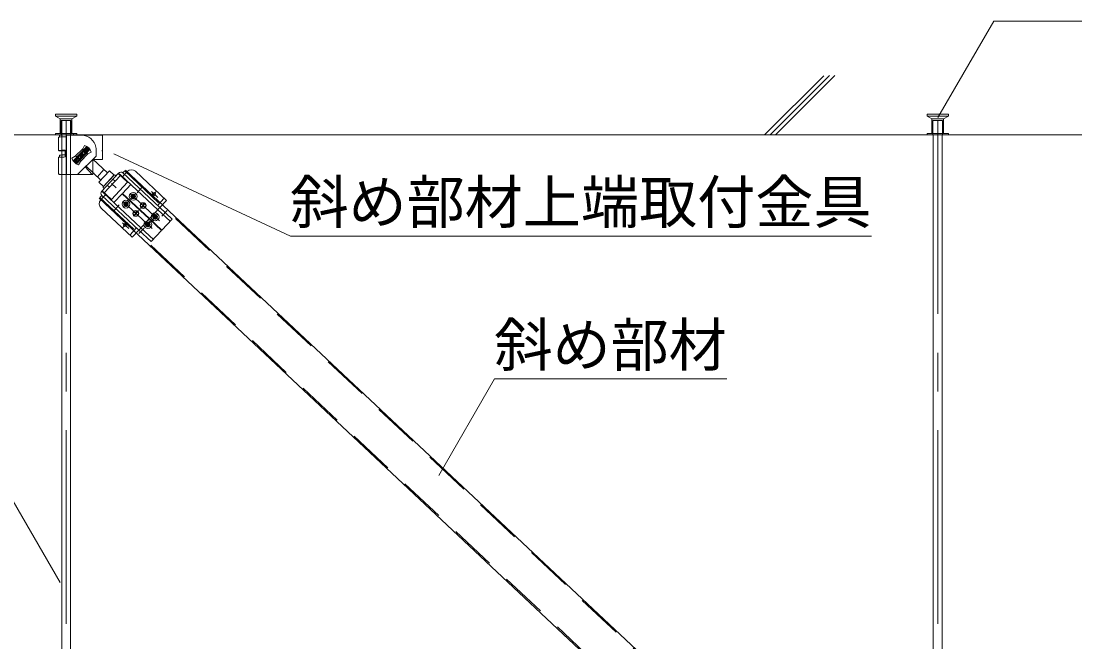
# Model space of a CAD drawing. Units: millimetres at full size, sheet at 1:40; details may follow other scales. Extents: x -7800 to 7800, y -5578 to 5485.
# Drawn here: x -7050 to -5962, y -680 to -39 of the extents above; entities that cross this region are included whole.
import ezdxf
from ezdxf.enums import TextEntityAlignment as Align

# ---------------------------------------------------------------- set-up
doc = ezdxf.new("R2010")
doc.units = ezdxf.units.MM
doc.header["$LTSCALE"] = 40
for name, pattern in [('CHAIN1', [8, 5, -1, 1, -1]), ('DASHED1', [1.8, 1.2, -0.6]), ('DOUBLE_CHAIN1', [8.8, 5, -1, 0.6, -0.6, 0.6, -1])]:
    doc.linetypes.add(name, pattern=pattern)
for name, color, linetype, lineweight in [('2-0_中心線', 4, 'CHAIN1', 9), ('2-1_吊り材', 4, 'Continuous', 9), ('2-6_文字', 7, 'Continuous', 18), ('2-7_金具', 4, 'Continuous', 9), ('2-9_躯体', 4, 'DASHED1', 9), ('2-B_ビス', 3, 'Continuous', 18)]:
    doc.layers.add(name, color=color, linetype=linetype, lineweight=lineweight)
doc.styles.add('ＭＳ ゴシック', font='')
doc.styles.get('ＭＳ ゴシック').set_extended_font_data('MS Gothic')

msp = doc.modelspace()

# ---------------------------------------------------------------- linework, layer by layer
at = {"layer": '2-0_中心線'}
for p, q in [((-7003.59, -141.16), (-7003.59, -1074.97)), ((-6103.63, -141.16), (-6103.63, -1012.39))]:
    msp.add_line(p, q, dxfattribs=at)
at = {"layer": '2-1_吊り材', "color": 3, "lineweight": 18}
for p, q in [((-7008.09, -156.26), (-7008.09, -981.96)), ((-6999.09, -156.26), (-6999.09, -981.96)), ((-6108.13, -156.26), (-6108.13, -978.76)), ((-6099.13, -156.26), (-6099.13, -978.76))]:
    msp.add_line(p, q, dxfattribs=at)
at = {"layer": '2-6_文字'}
for p, q in [((-6103.38, -138.3), (-6045.83, -38.62)), ((-6045.83, -38.62), (-5625.83, -38.62)), ((-6618.84, -508.02), (-6561.29, -408.34)), ((-6561.29, -408.34), (-6321.29, -408.34)), ((-7009.64, -618.58), (-7067.19, -518.9))]:
    msp.add_line(p, q, dxfattribs=at)
msp.add_lwpolyline([(-6171.93, -260.76), (-6771.93, -260.76), (-6954.29, -175.8)], dxfattribs=at)
at = {"layer": '2-7_金具', "linetype": 'DASHED1'}
for p, q in [((-7008.09, -141.26), (-7008.09, -181.26)), ((-6999.09, -141.26), (-6999.09, -181.26))]:
    msp.add_line(p, q, dxfattribs=at)
at = {"layer": '2-9_躯体', "color": 7, "linetype": 'Continuous', "lineweight": 18}
for p, q in [((-6221.12, -95.07), (-6282.31, -156.26)), ((-6215.4, -95), (-6276.66, -156.26)), ((-6209.74, -95), (-6271, -156.26)), ((-7282.6, -156.26), (-4982.07, -156.26))]:
    msp.add_line(p, q, dxfattribs=at)
at = {"layer": '2-9_躯体'}
for p, q in [((-6992.59, -134.76), (-7014.59, -134.76)), ((-6992.59, -136.76), (-7014.59, -136.76)), ((-7009.59, -139.76), (-7009.59, -154.76)), ((-6997.59, -139.76), (-7009.59, -139.76)), ((-7008.59, -141.26), (-7008.59, -156.26)), ((-7008.59, -141.26), (-7008.09, -141.26)), ((-6998.59, -141.26), (-7008.09, -141.26)), ((-6998.59, -141.26), (-6998.59, -156.26)), ((-6092.63, -134.76), (-6114.63, -134.76)), ((-6092.63, -136.76), (-6114.63, -136.76)), ((-6109.63, -139.76), (-6109.63, -154.76)), ((-6097.63, -139.76), (-6109.63, -139.76)), ((-6108.63, -141.26), (-6108.63, -156.26)), ((-6108.63, -141.26), (-6108.13, -141.26)), ((-6098.63, -141.26), (-6108.13, -141.26)), ((-6098.63, -141.26), (-6098.63, -156.26)), ((-6097.63, -139.76), (-6097.63, -154.76)), ((-7014.59, -154.76), (-7014.59, -156.26)), ((-6992.59, -154.76), (-7014.59, -154.76)), ((-6996.05, -154.76), (-6996.05, -156.26)), ((-6992.59, -154.76), (-6992.59, -156.26)), ((-6114.63, -154.76), (-6114.63, -156.26)), ((-6092.63, -154.76), (-6114.63, -154.76)), ((-6092.63, -156.26), (-6114.63, -156.26)), ((-6096.63, -156.26), (-6110.63, -156.26)), ((-6092.63, -154.76), (-6092.63, -156.26))]:
    msp.add_line(p, q, dxfattribs=at)
for points in [[(-7014.59, -134.76), (-7014.59, -136.76), (-7009.59, -139.76)], [(-6992.59, -134.76), (-6992.59, -136.76), (-6997.59, -139.76), (-6997.59, -154.76)], [(-6114.63, -134.76), (-6114.63, -136.76), (-6109.63, -139.76)], [(-6092.63, -134.76), (-6092.63, -136.76), (-6097.63, -139.76)]]:
    msp.add_lwpolyline(points, dxfattribs=at)
at = {"layer": '2-B_ビス', "color": 4, "linetype": 'CHAIN1', "lineweight": 9}
msp.add_line((-7003.59, -141.16), (-7003.59, -1074.97), dxfattribs=at)
at = {"layer": '2-B_ビス'}
for p, q in [((-7011.29, -158.57), (-7011.29, -172.38)), ((-7010.29, -156.57), (-7010.29, -158.4)), ((-7006.74, -156.26), (-7008.73, -156.26)), ((-7008.09, -158.78), (-7008.09, -158.78)), ((-7003.09, -156.26), (-7006.74, -156.26)), ((-7003.09, -156.26), (-6999.09, -156.26)), ((-7003.09, -156.57), (-6987.59, -156.57)), ((-7003.09, -195.29), (-7003.09, -158.22)), ((-6987.59, -156.57), (-6966.09, -156.57)), ((-6966.09, -181.52), (-6966.09, -156.57)), ((-7004.59, -172.03), (-7004.54, -179.03)), ((-6996.16, -182.87), (-6982.28, -168.19)), ((-6994.74, -182.83), (-6982.24, -169.6)), ((-6986.38, -170.49), (-6994.16, -178.27)), ((-6980.42, -171.32), (-6992.93, -184.54)), ((-6979.01, -171.28), (-6992.89, -185.96)), ((-6986.85, -170.97), (-6981.23, -176.1)), ((-6986.38, -170.49), (-6984.4, -167.07)), ((-6984.15, -173.44), (-6981.81, -170.97)), ((-6982.28, -168.19), (-6979.01, -171.28)), ((-6982.24, -169.6), (-6982.28, -168.19)), ((-6982.24, -169.6), (-6980.42, -171.32)), ((-6981, -175.87), (-6977.58, -173.89)), ((-6980.42, -171.32), (-6979.01, -171.28)), ((-6972.57, -178.03), (-6972.57, -171.57)), ((-6966.09, -172.07), (-6966.39, -172.07)), ((-6966.09, -181.52), (-6966.09, -173.07)), ((-7011.29, -179.38), (-7011.29, -196.83)), ((-7010.29, -177.17), (-7010.29, -179.21)), ((-6994.16, -178.27), (-6997.59, -180.25)), ((-6994.74, -182.83), (-6996.16, -182.87)), ((-6992.89, -185.96), (-6996.16, -182.87)), ((-6992.93, -184.54), (-6994.74, -182.83)), ((-6993.82, -177.93), (-6988.41, -183.28)), ((-6991.02, -180.71), (-6993.35, -183.18)), ((-6992.93, -184.54), (-6992.89, -185.96)), ((-6972.58, -178.05), (-6991.69, -197.15)), ((-6988.78, -183.65), (-6990.76, -187.08)), ((-6987.58, -177.07), (-6989.4, -175.36)), ((-6987.58, -177.07), (-6989.3, -178.89)), ((-6988.78, -183.65), (-6981, -175.87)), ((-6987.58, -177.07), (-6985.86, -175.26)), ((-6987.58, -177.07), (-6985.77, -178.79)), ((-6966.09, -181.52), (-6976.08, -181.52)), ((-6976.08, -181.52), (-6976.08, -197.15)), ((-6976.03, -181.11), (-6960.77, -195.55)), ((-6974.15, -181.52), (-6975.16, -180.62)), ((-7003.09, -197.15), (-7003.09, -195.29)), ((-6976.61, -197.15), (-6983.77, -189.23)), ((-6982.71, -188.56), (-6967.64, -202.82)), ((-6971.27, -199.38), (-6964.4, -192.11)), ((-6949.39, -195.63), (-6966.79, -214.26)), ((-6942.78, -193.24), (-6944.86, -195.47)), ((-6944.86, -195.47), (-6906.64, -231.17)), ((-6940.42, -194.08), (-6943.18, -197.04)), ((-6942.12, -192.54), (-6086.52, -996)), ((-6931.94, -193.79), (-6899.78, -223.83)), ((-7003.09, -197.15), (-6976.08, -197.15)), ((-6965.05, -209.39), (-6969.7, -205)), ((-6965.02, -209.41), (-6954.08, -197.74)), ((-6940.08, -205), (-6956.8, -222.91)), ((-6956.5, -206.47), (-6951.85, -210.86)), ((-6949.73, -195.99), (-6940.08, -205)), ((-6947.05, -197.81), (-6947.39, -198.18)), ((-6947.05, -197.81), (-6908.83, -233.51)), ((-6966.45, -213.9), (-6956.8, -222.91)), ((-6964.45, -216.45), (-6964.11, -216.08)), ((-6964.45, -216.45), (-6926.23, -252.14)), ((-6954.15, -226.07), (-6945.62, -216.94)), ((-6917.7, -243.01), (-6945.62, -216.94)), ((-6936.74, -207.43), (-6945.28, -216.57)), ((-6917.36, -242.64), (-6945.28, -216.57)), ((-6934.81, -217.41), (-6933.81, -217.38)), ((-6934.81, -217.41), (-6934.77, -218.71)), ((-6933.81, -217.38), (-6933.77, -218.68)), ((-6969.5, -221.7), (-6113.9, -1025.16)), ((-6966.64, -218.78), (-6968.72, -221.01)), ((-6967.72, -223.31), (-6964.96, -220.35)), ((-6966.64, -218.78), (-6928.42, -254.48)), ((-6965.32, -220.01), (-6964.96, -220.35)), ((-6963.14, -217.67), (-6962.77, -218.02)), ((-6944.06, -227.31), (-6942.76, -227.27)), ((-6944.06, -227.31), (-6944.03, -228.31)), ((-6944.03, -228.31), (-6942.73, -228.27)), ((-6942.32, -225.45), (-6941.32, -225.42)), ((-6942.32, -225.45), (-6942.28, -226.75)), ((-6941.32, -225.42), (-6941.28, -226.72)), ((-6940.76, -227.2), (-6939.46, -227.16)), ((-6940.73, -228.2), (-6939.43, -228.16)), ((-6939.46, -227.16), (-6939.43, -228.16)), ((-6936.55, -219.27), (-6935.25, -219.23)), ((-6936.55, -219.27), (-6936.52, -220.27)), ((-6936.52, -220.27), (-6935.22, -220.23)), ((-6934.71, -220.71), (-6934.66, -222.01)), ((-6934.66, -222.01), (-6933.66, -221.98)), ((-6933.71, -220.68), (-6933.66, -221.98)), ((-6933.26, -219.16), (-6931.96, -219.12)), ((-6933.22, -220.16), (-6931.92, -220.12)), ((-6931.96, -219.12), (-6931.92, -220.12)), ((-6924.01, -229.25), (-6926.15, -227.6)), ((-6925.46, -228.13), (-6923.86, -228.28)), ((-6924.01, -229.25), (-6923.61, -226.58)), ((-6906.64, -231.17), (-6899.78, -223.83)), ((-6967.43, -231.79), (-6935.28, -261.83)), ((-6942.21, -228.75), (-6942.17, -230.05)), ((-6942.17, -230.05), (-6941.17, -230.02)), ((-6941.21, -228.72), (-6941.17, -230.02)), ((-6931.52, -237.29), (-6933.66, -235.64)), ((-6931.52, -237.29), (-6933.36, -239.27)), ((-6933.36, -239.27), (-6930.51, -238.23)), ((-6932.97, -236.17), (-6931.37, -236.32)), ((-6931.52, -237.29), (-6931.12, -234.62)), ((-6931.52, -237.29), (-6929.54, -239.14)), ((-6924.01, -229.25), (-6925.85, -231.23)), ((-6925.85, -231.23), (-6923, -230.19)), ((-6924.01, -229.25), (-6922.03, -231.1)), ((-6912.16, -238.57), (-6911.16, -238.54)), ((-6912.16, -238.57), (-6912.12, -239.87)), ((-6911.16, -238.54), (-6911.12, -239.84)), ((-6906.64, -231.17), (-6893.85, -243.12)), ((-6921.41, -248.47), (-6920.11, -248.43)), ((-6921.41, -248.47), (-6921.37, -249.47)), ((-6921.37, -249.47), (-6920.07, -249.43)), ((-6919.67, -246.61), (-6918.67, -246.58)), ((-6919.67, -246.61), (-6919.62, -247.91)), ((-6919.56, -249.91), (-6919.52, -251.21)), ((-6918.67, -246.58), (-6918.62, -247.88)), ((-6918.56, -249.88), (-6918.52, -251.18)), ((-6918.11, -248.36), (-6916.81, -248.32)), ((-6918.08, -249.36), (-6916.78, -249.32)), ((-6917.7, -243.01), (-6917.36, -242.64)), ((-6917.7, -243.01), (-6904.91, -254.95)), ((-6917.36, -242.64), (-6904.57, -254.59)), ((-6916.81, -248.32), (-6916.78, -249.32)), ((-6913.9, -240.43), (-6912.6, -240.39)), ((-6913.9, -240.43), (-6913.87, -241.43)), ((-6913.87, -241.43), (-6912.57, -241.39)), ((-6912.05, -241.87), (-6912.01, -243.17)), ((-6912.01, -243.17), (-6911.01, -243.14)), ((-6911.05, -241.84), (-6911.01, -243.14)), ((-6910.6, -240.32), (-6909.3, -240.28)), ((-6910.57, -241.32), (-6909.27, -241.28)), ((-6909.3, -240.28), (-6909.27, -241.28)), ((-6893.85, -243.12), (-6904.57, -254.59)), ((-6935.28, -261.83), (-6928.42, -254.48)), ((-6928.42, -254.48), (-6915.63, -266.43)), ((-6919.52, -251.21), (-6918.52, -251.18)), ((-6915.63, -266.43), (-6904.91, -254.95))]:
    msp.add_line(p, q, dxfattribs=at)
at = {"layer": '2-B_ビス', "linetype": 'DASHED1'}
for p, q in [((-7008.09, -156.26), (-7008.09, -181.26)), ((-7008.09, -156.8), (-7008.09, -171.28)), ((-6999.09, -156.26), (-6999.09, -181.26)), ((-6986.54, -172.69), (-6983.27, -175.78)), ((-6985.94, -172.07), (-6982.68, -175.16)), ((-7008.09, -177.39), (-7008.08, -197.08)), ((-6992.49, -178.99), (-6989.22, -182.08)), ((-6991.9, -178.36), (-6988.63, -181.45)), ((-6973.75, -195.26), (-6973.75, -195.26)), ((-6947.05, -197.81), (-6949.39, -195.63)), ((-6942.94, -193.41), (-6087.34, -996.88)), ((-6964.11, -216.08), (-6947.39, -198.18)), ((-6955.19, -201.84), (-6952.85, -204.02)), ((-6943.18, -197.04), (-6945.37, -199.38)), ((-6964.45, -216.45), (-6966.79, -214.26)), ((-6960.99, -208.05), (-6958.65, -210.23)), ((-6968.68, -220.82), (-6113.08, -1024.29)), ((-6964.96, -220.35), (-6962.77, -218.02)), ((-6908.98, -228.99), (-6902.12, -221.64)), ((-6917.36, -242.64), (-6906.64, -231.17)), ((-6908.83, -233.51), (-6896.04, -245.45)), ((-6928.42, -254.48), (-6917.7, -243.01)), ((-6920.04, -240.83), (-6919.7, -240.46)), ((-6937.61, -259.64), (-6930.75, -252.3)), ((-6926.23, -252.14), (-6913.44, -264.09))]:
    msp.add_line(p, q, dxfattribs=at)
at = {"layer": '2-B_ビス', "linetype": 'CHAIN1'}
for p, q in [((-6937.46, -216.68), (-6907.24, -244.92)), ((-6936.95, -222.6), (-6931.72, -217)), ((-6930.26, -216.17), (-6924.82, -210.35)), ((-6915.27, -214.84), (-6908.88, -220.8)), ((-6914.89, -219.49), (-6910.73, -215.04)), ((-6944.97, -224.72), (-6914.75, -252.95)), ((-6944.33, -230.5), (-6938.86, -224.65)), ((-6926.72, -232.15), (-6921.49, -226.55)), ((-6953.98, -234.24), (-6948.64, -228.53)), ((-6934.1, -240.06), (-6928.63, -234.2)), ((-6909.06, -238.16), (-6914.66, -244.15)), ((-6904.68, -240.06), (-6899.25, -234.24)), ((-6945.3, -247), (-6938.92, -252.96)), ((-6945, -251.73), (-6940.61, -247.03)), ((-6921.67, -251.66), (-6916.21, -245.81)), ((-6928.4, -258.13), (-6923.07, -252.42))]:
    msp.add_line(p, q, dxfattribs=at)
at = {"layer": '2-B_ビス'}
for points in [[(-7003.09, -158.22), (-7004.51, -158.22), (-7005.89, -158.24), (-7007.19, -158.27), (-7008.36, -158.3), (-7009.37, -158.35), (-7010.19, -158.4), (-7010.79, -158.45), (-7011.16, -158.51), (-7011.29, -158.57)], [(-7008.09, -156.8), (-7007.57, -156.5), (-7007.19, -156.28)], [(-7003.09, -158.22), (-7003.09, -156.57), (-7003.09, -156.26)], [(-7004.61, -172.03), (-7005.98, -172.04), (-7007.27, -172.07), (-7008.43, -172.11), (-7009.43, -172.15), (-7010.24, -172.2), (-7010.83, -172.26), (-7011.18, -172.32), (-7011.29, -172.38), (-7011.14, -172.44), (-7010.76, -172.5), (-7010.14, -172.56), (-7009.31, -172.61), (-7008.28, -172.65), (-7007.1, -172.69), (-7005.8, -172.72), (-7004.6, -172.73)], [(-7004.61, -172.17), (-7005.41, -172.18), (-7006.14, -172.21), (-7006.78, -172.23), (-7007.31, -172.26), (-7007.71, -172.3), (-7007.97, -172.33), (-7008.08, -172.37), (-7008.04, -172.41), (-7007.85, -172.44), (-7007.51, -172.48), (-7007.04, -172.51), (-7006.45, -172.54), (-7005.76, -172.56), (-7004.99, -172.58), (-7004.6, -172.59)], [(-6966.39, -172.07), (-6966.39, -173.07), (-6966.09, -173.07)], [(-7004.55, -179.03), (-7005.93, -179.05), (-7007.23, -179.08), (-7008.39, -179.11), (-7009.4, -179.16), (-7010.21, -179.21), (-7010.81, -179.26), (-7011.17, -179.32), (-7011.29, -179.38)], [(-7008.09, -177.39), (-7007.57, -177.09), (-7007.19, -176.87)], [(-6965.05, -209.39), (-6954.05, -197.77), (-6958.71, -193.37), (-6969.7, -205)]]:
    msp.add_lwpolyline(points, dxfattribs=at)
at = {"layer": '2-B_ビス', "linetype": 'DOUBLE_CHAIN1'}
msp.add_lwpolyline([(-7003.08, -197.15), (-7004.51, -197.15), (-7005.89, -197.13), (-7007.18, -197.1), (-7008.35, -197.07), (-7009.37, -197.02), (-7010.19, -196.97), (-7010.79, -196.92), (-7011.28, -196.83)], dxfattribs=at)
at = {"layer": '2-B_ビス'}
for centre, radius in [((-6934.24, -219.7), 4), ((-6934.24, -219.7), 2.25), ((-6912.74, -217.19), 1.5), ((-6941.75, -227.74), 4), ((-6941.75, -227.73), 2.25), ((-6924.01, -229.25), 3), ((-6924.01, -229.25), 3), ((-6924.01, -229.25), 2.7), ((-6931.52, -237.29), 3), ((-6931.51, -237.29), 3), ((-6931.52, -237.29), 2.7), ((-6911.58, -240.86), 4), ((-6911.58, -240.86), 2.25), ((-6942.78, -249.35), 1.5), ((-6919.09, -248.9), 4), ((-6919.09, -248.89), 2.25)]:
    msp.add_circle(centre, radius, dxfattribs=at)
for centre, radius, start, end in [((-7004.91, -197.1), 40.88, 92.5588, 97.55402), ((-6987.57, -171.57), 15, 10.54723, 89.99998), ((-6987.58, -177.07), 10.5, 17.62668, 72.37388), ((-6987.57, -171.57), 15, 0, 10.54723), ((-7005.78, -207.71), 30.86, 87.75647, 98.39833), ((-6987.58, -177.07), 10.5, 197.62581, 252.37382), ((-6947.05, -197.81), 3.2, 46.95432, 136.95432), ((-6936.03, -198.18), 6, 46.95432, 136.95432), ((-6953.35, -198.42), 1, 316.87015, 136.87015), ((-6964.45, -216.45), 3.2, 136.95432, 226.95432), ((-6964.29, -210.1), 1, 136.87015, 316.87015), ((-6963.34, -227.41), 6, 136.95432, 226.95432), ((-6942.78, -226.77), 0.5, 271.87013, 1.87015), ((-6942.71, -228.77), 0.5, 1.87015, 91.87013), ((-6940.78, -226.7), 0.5, 181.87015, 271.87015), ((-6940.71, -228.7), 0.5, 91.87015, 181.87015), ((-6935.27, -218.73), 0.5, 271.87013, 1.87015), ((-6935.21, -220.73), 0.5, 1.87015, 91.87013), ((-6933.27, -218.66), 0.5, 181.87015, 271.87015), ((-6933.21, -220.66), 0.5, 91.87015, 181.87015), ((-6920.12, -247.93), 0.5, 271.87013, 1.87015), ((-6920.06, -249.93), 0.5, 1.87015, 91.87013), ((-6918.13, -247.86), 0.5, 181.87015, 271.87015), ((-6918.06, -249.86), 0.5, 91.87015, 181.87015), ((-6912.62, -239.89), 0.5, 271.87013, 1.87015), ((-6912.55, -241.89), 0.5, 1.87015, 91.87013), ((-6910.62, -239.82), 0.5, 181.87015, 271.87015), ((-6910.55, -241.82), 0.5, 91.87015, 181.87015)]:
    msp.add_arc(centre, radius, start, end, dxfattribs=at)

# ---------------------------------------------------------------- texts
at = {"layer": '2-6_文字', "style": 'ＭＳ ゴシック'}
for s, p in [('斜め部材上端取付金具', (-6771.93, -260.76)), ('斜め部材', (-6561.29, -408.34))]:
    msp.add_text(s, height=43.99, dxfattribs=at).set_placement(p, align=Align.BOTTOM_LEFT)

doc.saveas('drawing.dxf')
